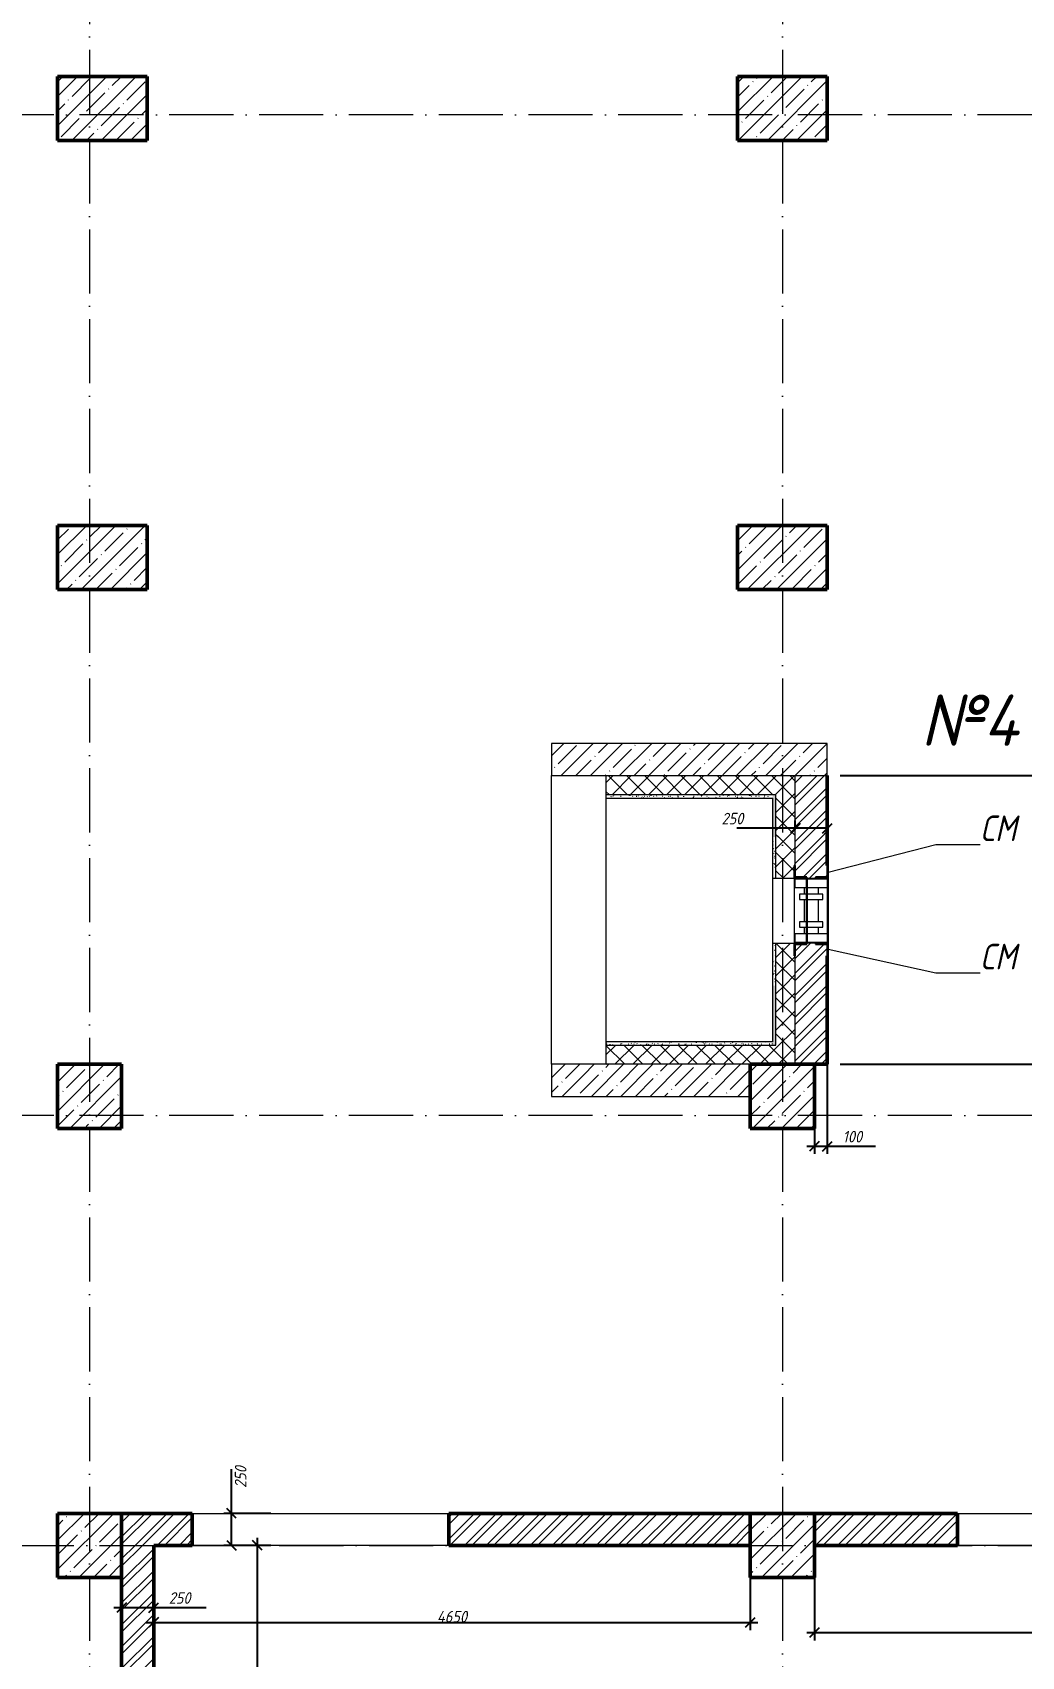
# Model space of a CAD drawing. Header units: millimetres. Extents: x -12989 to 629078, y -109036 to 555275.
# Drawn here: x 590944 to 598653, y 479193 to 491851 of the extents above; entities that cross this region are included whole.
import ezdxf

# ---------------------------------------------------------------- set-up
doc = ezdxf.new("R2010")
doc.units = ezdxf.units.MM
doc.linetypes.add('50_200_ШТРИХ_1Т_ш5_п1_п1_', pattern=[700, 500, -100, 0, -100])
for name, color, linetype, lineweight in [('A-____-____-DIMS', 7, 'Continuous', 9), ('A-GENM-____-IDEN', 7, 'Continuous', 9), ('A-GENM-____-MCUT', 7, 'Continuous', 25), ('A-GENM-____-OTLN', 7, 'Continuous', 9), ('A-GENM-____-OTLN-1', 7, 'Continuous', 25), ('A-WALL-____-MCUT-1', 7, 'Continuous', 9), ('A-WALL-____-MCUT-2', 7, 'Continuous', 50), ('A-WALL-____-MCUT-3', 7, 'Continuous', 9), ('A-WALL-____-OTLN', 7, 'Continuous', 9), ('A-WALL-____-PATT-1', 7, 'Continuous', 9), ('A-WALL-FNSH-MCUT-1', 7, 'Continuous', 9), ('G-____-____-TEXT', 7, 'Continuous', 9), ('S-BEAM-____-OTLN', 7, 'Continuous', 9), ('S-COLS-____-MCUT', 7, 'Continuous', 50), ('S-COLS-____-OTLN', 7, 'Continuous', 9), ('S-GRID-____-OTLN-1', 7, '50_200_ШТРИХ_1Т_ш5_п1_п1_', 9)]:
    doc.layers.add(name, color=color, linetype=linetype, lineweight=lineweight)
for name, color, linetype, lineweight, true_color in [('A-WALL-____-OTLN-1', 7, 'Continuous', 9, 0x800000), ('A-WALL-____-PATT-2', 7, 'Continuous', 9, 0x787878), ('A-WALL-____-PATT-3', 9, 'Continuous', 9, 0x808080)]:
    doc.layers.add(name, color=color, linetype=linetype, lineweight=lineweight, true_color=true_color)
doc.styles.add('ISOCPEUR_I', font='isocpeui.ttf', dxfattribs={"width": 0.9, "height": 2.5})
doc.styles.add('ISOCPEUR_I_2', font='isocpeui.ttf', dxfattribs={"width": 0.85, "height": 2.3})
doc.styles.add('ISOCPEUR_I_7', font='isocpeui.ttf', dxfattribs={"width": 0.9, "height": 90})
doc.styles.add('СПДС', font='isocpeur.ttf', dxfattribs={"width": 0.9})
doc.dimstyles.new('ISO-1_8_0_9К_СРЕДНИЙ_Кладочные', dxfattribs={"dimscale": 304.8, "dimtxt": 89.638306, "dimasz": 0.246063, "dimexe": 0.19685, "dimexo": 0, "dimgap": 0, "dimtad": 1, "dimdec": 3, "dimrnd": 0.001, "dimdsep": 46, "dimtxsty": 'ISOCPEUR_I_7', "dimblk1": 'OBLIQUE', "dimblk2": 'OBLIQUE', "dimsah": 1, "dimcen": 0.09, "dimdle": 0.19685, "dimazin": 0, "dimtfac": 1, "dimtdec": 4, "dimtix": 1, "dimtmove": 2, "dimatfit": 3, "dimfxl": 1, "dimtvp": 1, "dimtolj": 1, "dimtzin": 0, "dimarcsym": 2})
doc.dimstyles.new('ISO-1_8_0_9К_СРЕДНИЙ_Кладочные_1', dxfattribs={"dimscale": 304.8, "dimtxt": 89.638306, "dimasz": 0.246063, "dimexe": 0.19685, "dimexo": 0, "dimgap": 0, "dimtad": 1, "dimdec": 3, "dimrnd": 0.001, "dimdsep": 46, "dimtxsty": 'ISOCPEUR_I_7', "dimblk1": 'OBLIQUE', "dimblk2": 'OBLIQUE', "dimsah": 1, "dimcen": 0.09, "dimdle": 0.19685, "dimazin": 0, "dimtfac": 1, "dimtdec": 4, "dimtix": 1, "dimtmove": 0, "dimatfit": 3, "dimfxl": 1, "dimtvp": 1, "dimtolj": 1, "dimtzin": 0, "dimarcsym": 2})
doc.dimstyles.new('Размера А3', dxfattribs={"dimtxt": 200, "dimasz": 100, "dimexe": 70, "dimexo": 100, "dimgap": 20, "dimtad": 1, "dimdec": 0, "dimrnd": 10, "dimzin": 0, "dimdsep": 46, "dimtxsty": 'СПДС', "dimblk": 'ARROWHEAD_6', "dimcen": 1, "dimclrd": 256, "dimclre": 256, "dimclrt": 256, "dimazin": 0, "dimtfac": 1, "dimtdec": 0, "dimtmove": 2, "dimatfit": 3, "dimfxl": 1, "dimtolj": 1, "dimtzin": 0, "dimarcsym": 0})
pattern_1 = [(45, (513638.8, 428127.92), (-114.04925, 114.04925), []), (45, (513752.85, 428127.92), (-114.04925, 114.04925), [201.612, -40.322, 3.353, -36.97])]
pattern_2 = [(45, (513638.8, 428127.92), (-70.71068, 70.71068), []), (135, (513638.8, 428127.92), (-70.71068, -70.71068), [])]
pattern_3 = [(45, (513638.8, 428127.92), (-85.53659, 85.53659), []), (45, (513695.83, 428127.92), (-85.53659, 85.53659), [])]
pattern_4 = [(0, (513638.804, 428127.917), (81.28, 20.32), [3.353, -57.607, 3.353, -57.607, -325.12]), (0, (513638.804, 428127.917), (81.28, 20.32), [-121.92, 3.353, -118.567, 3.353, -57.607, -142.24]), (0, (513638.804, 428127.917), (81.28, 20.32), [-304.8, 3.353, -37.287, 3.353, -98.247]), (120, (513669.284, 428138.077), (-58.2376362, 60.230545), [3.353, -57.607, 3.353, -57.607, -325.12]), (120, (513669.284, 428138.077), (-58.2376362, 60.230545), [-121.92, 3.353, -118.567, 3.353, -57.607, -142.24]), (120, (513669.284, 428138.077), (-58.2376362, 60.230545), [-304.8, 3.353, -37.287, 3.353, -98.247]), (240, (513679.444, 428178.717), (-23.0423638, -80.550545), [3.353, -57.607, 3.353, -57.607, -325.12]), (240, (513679.444, 428178.717), (-23.0423638, -80.550545), [-121.92, 3.353, -118.567, 3.353, -57.607, -142.24]), (240, (513679.444, 428178.717), (-23.0423638, -80.550545), [-304.8, 3.353, -37.287, 3.353, -98.247])]

# ---------------------------------------------------------------- blocks, each defined once
blk = doc.blocks.new('BSC_Колонна _Прямоугольная - 500х500-V29-АР1_Кладочный план подвала в осях 1-64_Ю-ЯЯ')
at = {"layer": 'S-COLS-____-OTLN'}
h = blk.add_hatch(dxfattribs=at)
h.set_pattern_fill('FP_36', color=256, style=0, pattern_type=2)
h.set_pattern_definition([(45, (-83150, -51931.04), (-114.04925, 114.04925), []), (45, (-83035.95, -51931.04), (-114.04925, 114.04925), [201.613, -40.323, 3.353, -36.97])])
h.paths.add_polyline_path([(-250, -250), (250, -250), (250, 250), (-250, 250)], flags=0)
at = {"layer": 'S-COLS-____-MCUT'}
for p, q in [((250, 250), (-250, 250)), ((-250, 250), (-250, -250)), ((250, -250), (250, 250)), ((-250, -250), (250, -250))]:
    blk.add_line(p, q, dxfattribs=at)
blk = doc.blocks.new('BSC_Колонна _Прямоугольная - 500х500-V30-АР1_Кладочный план подвала в осях 1-64_Ю-ЯЯ')
at = {"layer": 'S-COLS-____-OTLN'}
h = blk.add_hatch(dxfattribs=at)
h.set_pattern_fill('FP_37', color=256, style=0, pattern_type=2)
h.set_pattern_definition([(45, (-83150, -55431.04), (-114.04925, 114.04925), []), (45, (-83035.95, -55431.04), (-114.04925, 114.04925), [201.613, -40.323, 3.353, -36.97])])
h.paths.add_polyline_path([(-93, -250), (250, -250), (250, 250), (-250, 250), (-250, -250)], flags=0)
at = {"layer": 'S-COLS-____-MCUT'}
for p, q in [((250, 250), (-250, 250)), ((-250, 250), (-250, -250)), ((250, -250), (250, 250)), ((-250, -250), (250, -250))]:
    blk.add_line(p, q, dxfattribs=at)
blk = doc.blocks.new('BSC_Колонна _Прямоугольная - 500х500-V34-АР1_Кладочный план подвала в осях 1-64_Ю-ЯЯ')
at = {"layer": 'S-COLS-____-OTLN'}
h = blk.add_hatch(dxfattribs=at)
h.set_pattern_fill('FP_41', color=256, style=0, pattern_type=2)
h.set_pattern_definition([(45, (-77750, -55431.04), (-114.04925, 114.04925), []), (45, (-77635.95, -55431.04), (-114.04925, 114.04925), [201.613, -40.323, 3.353, -36.97])])
h.paths.add_polyline_path([(-250, -250), (250, -250), (250, 250), (-250, 250)], flags=0)
at = {"layer": 'S-COLS-____-MCUT'}
for p, q in [((250, 250), (-250, 250)), ((-250, 250), (-250, -250)), ((250, -250), (250, 250)), ((-250, -250), (250, -250))]:
    blk.add_line(p, q, dxfattribs=at)
blk = doc.blocks.new('BSC_Колонна _Прямоугольная - 500х500-25978818-АР1_Кладочный план подвала в осях 1-64_Ю-ЯЯ')
at = {"layer": 'S-COLS-____-OTLN'}
h = blk.add_hatch(dxfattribs=at)
h.set_pattern_fill('FP_58', color=256, style=0, pattern_type=2)
h.set_pattern_definition([(45, (-77750, -51931.04), (-114.04925, 114.04925), []), (45, (-77635.95, -51931.04), (-114.04925, 114.04925), [201.613, -40.323, 3.353, -36.97])])
h.paths.add_polyline_path([(-250, -250), (250, -250), (250, 250), (-250, 250)], flags=0)
at = {"layer": 'S-COLS-____-MCUT'}
for p, q in [((250, 250), (-250, 250)), ((-250, 250), (-250, -250)), ((250, -250), (250, 250)), ((-250, -250), (250, -250))]:
    blk.add_line(p, q, dxfattribs=at)
blk = doc.blocks.new('BSC_Колонна _Прямоугольная - 500х700-V116-АР1_Кладочный план подвала в осях 1-64_Ю-ЯЯ')
at = {"layer": 'S-COLS-____-OTLN'}
h = blk.add_hatch(dxfattribs=at)
h.set_pattern_fill('FP_132', color=256, style=0, pattern_type=2)
h.set_pattern_definition([(315, (-63131.04, 77850), (114.04925, 114.04925), []), (315, (-63131.04, 77735.95), (114.04925, 114.04925), [201.613, -40.323, 3.353, -36.97])])
h.paths.add_polyline_path([(-250, 350), (-250, -350), (250, -350), (250, 350)], flags=0)
at = {"layer": 'S-COLS-____-MCUT'}
for p, q in [((250, 350), (-250, 350)), ((-250, 350), (-250, -350)), ((250, -350), (250, 350)), ((-250, -350), (250, -350))]:
    blk.add_line(p, q, dxfattribs=at)
blk = doc.blocks.new('BSC_Колонна _Прямоугольная - 500х700-V117-АР1_Кладочный план подвала в осях 1-64_Ю-ЯЯ')
at = {"layer": 'S-COLS-____-OTLN'}
h = blk.add_hatch(dxfattribs=at)
h.set_pattern_fill('FP_133', color=256, style=0, pattern_type=2)
h.set_pattern_definition([(315, (-63131.04, 83150), (114.04925, 114.04925), []), (315, (-63131.04, 83035.95), (114.04925, 114.04925), [201.613, -40.323, 3.353, -36.97])])
h.paths.add_polyline_path([(-250, -350), (250, -350), (250, 350), (-250, 350)], flags=0)
at = {"layer": 'S-COLS-____-MCUT'}
for p, q in [((250, 350), (-250, 350)), ((-250, 350), (-250, -350)), ((250, -350), (250, 350)), ((-250, -350), (250, -350))]:
    blk.add_line(p, q, dxfattribs=at)
blk = doc.blocks.new('BSC_Колонна _Прямоугольная - 500х700-V136-АР1_Кладочный план подвала в осях 1-64_Ю-ЯЯ')
at = {"layer": 'S-COLS-____-OTLN'}
h = blk.add_hatch(dxfattribs=at)
h.set_pattern_fill('FP_153', color=256, style=0, pattern_type=2)
h.set_pattern_definition([(315, (-59631.04, 77850), (114.04925, 114.04925), []), (315, (-59631.04, 77735.95), (114.04925, 114.04925), [201.613, -40.323, 3.353, -36.97])])
h.paths.add_polyline_path([(-250, 350), (-250, -350), (250, -350), (250, 350)], flags=0)
at = {"layer": 'S-COLS-____-MCUT'}
for p, q in [((250, 350), (-250, 350)), ((-250, 350), (-250, -350)), ((250, -350), (250, 350)), ((-250, -350), (250, -350))]:
    blk.add_line(p, q, dxfattribs=at)
blk = doc.blocks.new('BSC_Колонна _Прямоугольная - 500х700-V137-АР1_Кладочный план подвала в осях 1-64_Ю-ЯЯ')
at = {"layer": 'S-COLS-____-OTLN'}
h = blk.add_hatch(dxfattribs=at)
h.set_pattern_fill('FP_154', color=256, style=0, pattern_type=2)
h.set_pattern_definition([(315, (-59631.04, 83150), (114.04925, 114.04925), []), (315, (-59631.04, 83035.95), (114.04925, 114.04925), [201.613, -40.323, 3.353, -36.97])])
h.paths.add_polyline_path([(-250, -350), (250, -350), (250, 350), (-250, 350)], flags=0)
at = {"layer": 'S-COLS-____-MCUT'}
for p, q in [((250, 350), (-250, 350)), ((-250, 350), (-250, -350)), ((250, -350), (250, 350)), ((-250, -350), (250, -350))]:
    blk.add_line(p, q, dxfattribs=at)
blk = doc.blocks.new('154_Стойка_СКБ_Уголок - СМ-1555_250-37025294-АР1_Кладочный план подвала в осях 1-64_Ю-ЯЯ')
at = {"layer": 'A-GENM-____-MCUT'}
for p, q in [((125, 183), (125, 83)), ((225, 183), (125, 183)), ((133, 83), (133, 175)), ((133, 175), (225, 175)), ((225, 175), (225, 183)), ((125, 83), (133, 83)), ((133, 17), (125, 17)), ((125, 17), (125, -83)), ((133, -75), (133, 17)), ((125, -83), (225, -83)), ((225, -75), (133, -75)), ((225, -83), (225, -75))]:
    blk.add_line(p, q, dxfattribs=at)
blk = doc.blocks.new('Стойка_Влож_Полоса боковая - Полоса-28213942-АР1_Кладочный план подвала в осях 1-64_Ю-ЯЯ')
at = {"layer": 'A-GENM-____-OTLN'}
for p, q in [((-5, 60), (0, 60)), ((-5, -60), (-5, 60)), ((0, 33), (0, -33)), ((0, -60), (-5, -60))]:
    blk.add_line(p, q, dxfattribs=at)
blk = doc.blocks.new('ПР_Уголок - ПР_Уголок-37037587-АР1_Кладочный план подвала в осях 1-64_Ю-ЯЯ')
at = {"layer": 'S-BEAM-____-OTLN'}
for p, q in [((83244, 56626), (83244, 57131)), ((83319, 57056), (83319, 57006)), ((83319, 56966), (83319, 56791)), ((83319, 56751), (83319, 56701))]:
    blk.add_line(p, q, dxfattribs=at)
blk = doc.blocks.new('ПР_Уголок - ПР_Уголок-37037741-АР1_Кладочный план подвала в осях 1-64_Ю-ЯЯ')
at = {"layer": 'S-BEAM-____-OTLN'}
for p, q in [((83506, 57131), (83506, 56626)), ((83431, 57006), (83431, 57056)), ((83431, 56791), (83431, 56966)), ((83431, 56701), (83431, 56751))]:
    blk.add_line(p, q, dxfattribs=at)
blk = doc.blocks.new('ПР_Уголок - ПР_Уголок-37038198-АР1_Кладочный план подвала в осях 1-64_Ю-ЯЯ')
at = {"layer": 'S-BEAM-____-OTLN'}
for p, q in [((0, -6), (0, 0)), ((250, 0), (250, -6)), ((0, -75), (0, -6)), ((250, -6), (0, -6)), ((250, -75), (0, -75)), ((250, -6), (250, -75))]:
    blk.add_line(p, q, dxfattribs=at)
blk = doc.blocks.new('ПР_Уголок - ПР_Уголок-37038295-АР1_Кладочный план подвала в осях 1-64_Ю-ЯЯ')
at = {"layer": 'S-BEAM-____-OTLN'}
for p, q in [((0, 6), (0, 75)), ((0, 75), (250, 75)), ((0, 0), (0, 6)), ((0, 6), (250, 6)), ((250, 75), (250, 6)), ((250, 6), (250, 0))]:
    blk.add_line(p, q, dxfattribs=at)
blk = doc.blocks.new('ПР_Пластина - ПР_Пластина-27605713-АР1_Кладочный план подвала в осях 1-64_Ю-ЯЯ')
at = {"layer": 'S-BEAM-____-OTLN'}
for p, q in [((40, 180), (0, 180)), ((0, 180), (0, 0)), ((40, 0), (40, 180)), ((0, 0), (40, 0))]:
    blk.add_line(p, q, dxfattribs=at)
blk = doc.blocks.new('_Oblique')
at = {"color": 0, "linetype": 'ByBlock', "lineweight": -2}
blk.add_line((-0.5, -0.5), (0.5, 0.5), dxfattribs=at)
blk = doc.blocks.new('*D6708')
at = {"layer": 'A-____-____-DIMS', "color": 0, "lineweight": -2, "transparency": 16777216}
for p, q in [((596889, 485640), (596889, 485709)), ((597139, 485640), (597139, 485709)), ((596889, 485649), (596434, 485649)), ((597139, 485649), (596829, 485649))]:
    blk.add_line(p, q, dxfattribs=at)
at = {"layer": 'Defpoints', "color": 0, "transparency": 16777216}
for p in [(596889, 485640), (597139, 485649), (597139, 485640)]:
    blk.add_point(p, dxfattribs=at)
at = {"layer": 'A-____-____-DIMS', "color": 0, "lineweight": -2, "transparency": 16777216, "xscale": 75, "yscale": 75, "zscale": 75, "rotation": 180}
blk.add_blockref('_Oblique', (596889, 485649), dxfattribs=at)
at = {"layer": 'A-____-____-DIMS', "color": 0, "lineweight": -2, "transparency": 16777216, "xscale": 75, "yscale": 75, "zscale": 75}
blk.add_blockref('_Oblique', (597139, 485649), dxfattribs=at)
at = {"layer": 'A-____-____-DIMS', "color": 0, "transparency": 16777216, "insert": (596315, 485769), "char_height": 90, "width": 409.58, "attachment_point": 1, "line_spacing_factor": 1.149209, "style": 'ISOCPEUR_I_7'}
blk.add_mtext('\\A1;250', dxfattribs=at)
blk = doc.blocks.new('*D6721')
at = {"layer": 'A-____-____-DIMS', "color": 0, "lineweight": -2, "transparency": 16777216}
for p, q in [((592495, 480309), (592495, 480652)), ((592802, 480309), (592435, 480309)), ((592495, 480059), (592495, 480369)), ((592802, 480059), (592435, 480059))]:
    blk.add_line(p, q, dxfattribs=at)
at = {"layer": 'Defpoints', "color": 0, "transparency": 16777216}
for p in [(592802, 480309), (592495, 480059), (592802, 480059)]:
    blk.add_point(p, dxfattribs=at)
at = {"layer": 'A-____-____-DIMS', "color": 0, "lineweight": -2, "transparency": 16777216, "xscale": 75, "yscale": 75, "zscale": 75}
for p, rotation in [((592495, 480309), 90), ((592495, 480059), 270)]:
    blk.add_blockref('_Oblique', p, dxfattribs=dict(at, rotation=rotation))
at = {"layer": 'A-____-____-DIMS', "color": 0, "transparency": 16777216, "insert": (592521, 480507), "char_height": 90, "width": 409.58, "attachment_point": 1, "rotation": 90, "line_spacing_factor": 1.149209, "style": 'ISOCPEUR_I_7'}
blk.add_mtext('\\A1;250', dxfattribs=at)
blk = doc.blocks.new('*D6722')
at = {"layer": 'A-____-____-DIMS', "color": 0, "lineweight": -2, "transparency": 16777216}
for p, q in [((592696, 480119), (592696, 474499)), ((592802, 480059), (592636, 480059)), ((591639, 474559), (592756, 474559))]:
    blk.add_line(p, q, dxfattribs=at)
at = {"layer": 'Defpoints', "color": 0, "transparency": 16777216}
for p in [(592802, 480059), (591639, 474559), (592696, 474559)]:
    blk.add_point(p, dxfattribs=at)
at = {"layer": 'A-____-____-DIMS', "color": 0, "lineweight": -2, "transparency": 16777216, "xscale": 75, "yscale": 75, "zscale": 75}
for p, rotation in [((592696, 480059), 90), ((592696, 474559), 270)]:
    blk.add_blockref('_Oblique', p, dxfattribs=dict(at, rotation=rotation))
at = {"layer": 'A-____-____-DIMS', "color": 0, "transparency": 16777216, "insert": (592651, 477309), "char_height": 90, "width": 546.1, "attachment_point": 5, "rotation": 90, "style": 'ISOCPEUR_I_7'}
blk.add_mtext('\\A1;5500', dxfattribs=at)
blk = doc.blocks.new('*D6725')
at = {"layer": 'A-____-____-DIMS', "color": 0, "lineweight": -2, "transparency": 16777216}
for p, q in [((591639, 479809), (591639, 479514)), ((591889, 479565), (591889, 479634)), ((591579, 479574), (591889, 479574)), ((591889, 479574), (592297, 479574))]:
    blk.add_line(p, q, dxfattribs=at)
at = {"layer": 'Defpoints', "color": 0, "transparency": 16777216}
for p in [(591639, 479809), (591889, 479574), (591889, 479565)]:
    blk.add_point(p, dxfattribs=at)
at = {"layer": 'A-____-____-DIMS', "color": 0, "lineweight": -2, "transparency": 16777216, "xscale": 75, "yscale": 75, "zscale": 75, "rotation": 180}
blk.add_blockref('_Oblique', (591639, 479574), dxfattribs=at)
at = {"layer": 'A-____-____-DIMS', "color": 0, "lineweight": -2, "transparency": 16777216, "xscale": 75, "yscale": 75, "zscale": 75}
blk.add_blockref('_Oblique', (591889, 479574), dxfattribs=at)
at = {"layer": 'A-____-____-DIMS', "color": 0, "transparency": 16777216, "insert": (592006, 479694), "char_height": 90, "width": 409.58, "attachment_point": 1, "line_spacing_factor": 1.149209, "style": 'ISOCPEUR_I_7'}
blk.add_mtext('\\A1;250', dxfattribs=at)
blk = doc.blocks.new('*D6726')
at = {"layer": 'A-____-____-DIMS', "color": 0, "lineweight": -2, "transparency": 16777216}
for p, q in [((596539, 480059), (596539, 479399)), ((591889, 479565), (591889, 479399)), ((591829, 479459), (596599, 479459))]:
    blk.add_line(p, q, dxfattribs=at)
at = {"layer": 'Defpoints', "color": 0, "transparency": 16777216}
for p in [(596539, 480059), (591889, 479565), (596539, 479459)]:
    blk.add_point(p, dxfattribs=at)
at = {"layer": 'A-____-____-DIMS', "color": 0, "lineweight": -2, "transparency": 16777216, "xscale": 75, "yscale": 75, "zscale": 75, "rotation": 180}
blk.add_blockref('_Oblique', (591889, 479459), dxfattribs=at)
at = {"layer": 'A-____-____-DIMS', "color": 0, "lineweight": -2, "transparency": 16777216, "xscale": 75, "yscale": 75, "zscale": 75}
blk.add_blockref('_Oblique', (596539, 479459), dxfattribs=at)
at = {"layer": 'A-____-____-DIMS', "color": 0, "transparency": 16777216, "insert": (594214, 479504), "char_height": 90, "width": 562.65, "attachment_point": 5, "style": 'ISOCPEUR_I_7'}
blk.add_mtext('\\A1;4650', dxfattribs=at)
blk = doc.blocks.new('*D6727')
at = {"layer": 'A-____-____-DIMS', "color": 0, "lineweight": -2, "transparency": 16777216}
for p, q in [((597039, 480059), (597039, 479319)), ((600679, 480051), (600679, 479319)), ((596979, 479379), (600739, 479379))]:
    blk.add_line(p, q, dxfattribs=at)
at = {"layer": 'Defpoints', "color": 0, "transparency": 16777216}
for p in [(597039, 480059), (600679, 480051), (600679, 479379)]:
    blk.add_point(p, dxfattribs=at)
at = {"layer": 'A-____-____-DIMS', "color": 0, "lineweight": -2, "transparency": 16777216, "xscale": 75, "yscale": 75, "zscale": 75, "rotation": 180}
blk.add_blockref('_Oblique', (597039, 479379), dxfattribs=at)
at = {"layer": 'A-____-____-DIMS', "color": 0, "lineweight": -2, "transparency": 16777216, "xscale": 75, "yscale": 75, "zscale": 75}
blk.add_blockref('_Oblique', (600679, 479379), dxfattribs=at)
at = {"layer": 'A-____-____-DIMS', "color": 0, "transparency": 16777216, "insert": (598859, 479424), "char_height": 90, "width": 562.65, "attachment_point": 5, "style": 'ISOCPEUR_I_7'}
blk.add_mtext('\\A1;3640', dxfattribs=at)
blk = doc.blocks.new('*D6514')
at = {"layer": 'A-____-____-DIMS', "color": 0, "lineweight": -2, "transparency": 16777216}
for p, q in [((597139, 483809), (597139, 483110)), ((597039, 483309), (597039, 483110)), ((596979, 483170), (597139, 483170)), ((597139, 483170), (597514, 483170))]:
    blk.add_line(p, q, dxfattribs=at)
at = {"layer": 'Defpoints', "color": 0, "transparency": 16777216}
for p in [(597139, 483809), (597039, 483309), (597139, 483170)]:
    blk.add_point(p, dxfattribs=at)
at = {"layer": 'A-____-____-DIMS', "color": 0, "lineweight": -2, "transparency": 16777216, "xscale": 75, "yscale": 75, "zscale": 75, "rotation": 180}
blk.add_blockref('_Oblique', (597039, 483170), dxfattribs=at)
at = {"layer": 'A-____-____-DIMS', "color": 0, "lineweight": -2, "transparency": 16777216, "xscale": 75, "yscale": 75, "zscale": 75}
blk.add_blockref('_Oblique', (597139, 483170), dxfattribs=at)
at = {"layer": 'A-____-____-DIMS', "color": 0, "transparency": 16777216, "insert": (597259, 483290), "char_height": 90, "width": 368.21, "attachment_point": 1, "line_spacing_factor": 1.149209, "style": 'ISOCPEUR_I_7'}
blk.add_mtext('\\A1;100', dxfattribs=at)
blk = doc.blocks.new('ARROWHEAD_6')
at = {"color": 0, "linetype": 'Continuous'}
for p, q in [((0, 0), (-1, 0)), ((-0.5, -0.5), (0.5, 0.5))]:
    blk.add_line(p, q, dxfattribs=at)
blk = doc.blocks.new('*D6735')
at = {"lineweight": -2, "transparency": 16777216}
for p, q in [((597239, 486059), (599630, 486059)), ((599560, 483909), (599560, 485959)), ((597239, 483809), (599630, 483809))]:
    blk.add_line(p, q, dxfattribs=at)
at = {"layer": 'Defpoints', "color": 0, "transparency": 16777216}
for p in [(597139, 486059), (599560, 486059), (597139, 483809)]:
    blk.add_point(p, dxfattribs=at)
at = {"lineweight": -2, "transparency": 16777216, "xscale": 100, "yscale": 100, "zscale": 100}
for p, rotation in [((599560, 486059), 90), ((599560, 483809), 270)]:
    blk.add_blockref('ARROWHEAD_6', p, dxfattribs=dict(at, rotation=rotation))
at = {"lineweight": 25, "transparency": 16777216, "insert": (599440, 484934), "char_height": 200, "attachment_point": 5, "rotation": 90, "style": 'СПДС'}
blk.add_mtext('\\A1;2250', dxfattribs=at)

msp = doc.modelspace()

# ---------------------------------------------------------------- hatches: boundary and pattern name
at = {"layer": 'A-WALL-____-PATT-1'}
h = msp.add_hatch(dxfattribs=at)
h.set_pattern_fill('FP_1', color=256, style=0, pattern_type=2)
h.set_pattern_definition(pattern_1)
h.paths.add_polyline_path([(594988.8036, 486058.9591), (597138.8036, 486058.9591), (597138.8036, 486308.9591), (594988.8036, 486308.9591)], flags=0)
h = msp.add_hatch(dxfattribs=at)
h.set_pattern_fill('FP_202', color=256, style=0, pattern_type=2)
h.set_pattern_definition(pattern_2)
h.paths.add_polyline_path([(596738.8036, 485908.9591), (596738.8036, 486058.9591), (595413.8036, 486058.9591), (595413.8036, 485908.9591), (596713.8036, 485908.9591)], flags=0)
h = msp.add_hatch(dxfattribs=at)
h.set_pattern_fill('FP_202', color=256, style=0, pattern_type=2)
h.set_pattern_definition(pattern_2)
h.paths.add_polyline_path([(596888.8036, 483808.9591), (596888.8036, 484421.6351), (596738.8036, 484421.6351), (596738.8036, 483808.9591)], flags=0)
h.paths.add_polyline_path([(596888.8036, 485581.6351), (596888.8036, 486058.9591), (596738.8036, 486058.9591), (596738.8036, 485581.6351)], flags=0)
h = msp.add_hatch(dxfattribs=at)
h.set_pattern_fill('FP_202', color=256, style=0, pattern_type=2)
h.set_pattern_definition(pattern_2)
h.paths.add_polyline_path([(596738.8036, 484421.6351), (596888.8036, 484421.6351), (596888.8036, 484653.9591), (596880.8036, 484653.9591), (596880.8036, 484753.9591), (596738.8036, 484753.9591), (596738.8036, 484544.904)], flags=0)
h.paths.add_polyline_path([(596738.8036, 485258.9591), (596880.8036, 485258.9591), (596880.8036, 485358.9591), (596888.8036, 485358.9591), (596888.8036, 485581.6351), (596738.8036, 485581.6351), (596738.8036, 485352.1477)], flags=0)
h = msp.add_hatch(dxfattribs=at)
h.set_pattern_fill('FP_202', color=256, style=0, pattern_type=2)
h.set_pattern_definition(pattern_2)
h.paths.add_polyline_path([(596738.8036, 483808.9591), (596738.8036, 483958.9591), (595413.8036, 483958.9591), (595413.8036, 483808.9591), (596713.8036, 483808.9591)], flags=0)
h = msp.add_hatch(dxfattribs=at)
h.set_pattern_fill('FP_1', color=256, style=0, pattern_type=2)
h.set_pattern_definition(pattern_1)
h.paths.add_polyline_path([(594988.8036, 483558.9591), (595238.8036, 483558.9591), (595238.8036, 483808.9591), (594988.8036, 483808.9591)], flags=0)
h = msp.add_hatch(dxfattribs=at)
h.set_pattern_fill('FP_1', color=256, style=0, pattern_type=2)
h.set_pattern_definition(pattern_1)
h.paths.add_polyline_path([(596538.8036, 483558.9591), (596538.8036, 483808.9591), (595238.8036, 483808.9591), (595238.8036, 483558.9591)], flags=0)
at = {"layer": 'A-WALL-____-PATT-2'}
h = msp.add_hatch(dxfattribs=at)
h.set_pattern_fill('FP_53', color=256, style=0, pattern_type=2)
h.set_pattern_definition(pattern_3)
h.paths.add_polyline_path([(597038.8036, 483808.9591), (597138.8036, 483808.9591), (597138.8036, 484421.6351), (596888.8036, 484421.6351), (596888.8036, 483808.9591)], flags=0)
h.paths.add_polyline_path([(597138.8036, 485581.6351), (597138.8036, 486058.9591), (596888.8036, 486058.9591), (596888.8036, 485581.6351)], flags=0)
h = msp.add_hatch(dxfattribs=at)
h.set_pattern_fill('FP_61', color=256, style=0, pattern_type=2)
h.set_pattern_definition([(45, (513638.8, 428127.92), (-85.5373, 85.5373), []), (45, (513695.83, 428127.92), (-85.5373, 85.5373), [])])
h.paths.add_polyline_path([(597138.8036, 484421.6351), (597138.8036, 484745.9591), (597046.8036, 484745.9591), (597046.8036, 484753.9591), (596980.8036, 484753.9591), (596980.8036, 484745.9591), (596888.8036, 484745.9591), (596888.8036, 484421.6351)], flags=0)
h.paths.add_polyline_path([(597046.8036, 485258.9591), (597046.8036, 485266.9591), (597138.8036, 485266.9591), (597138.8036, 485581.6351), (596888.8036, 485581.6351), (596888.8036, 485266.9591), (596980.8036, 485266.9591), (596980.8036, 485258.9591)], flags=0)
h = msp.add_hatch(dxfattribs=at)
h.set_pattern_fill('FP_53', color=256, style=0, pattern_type=2)
h.set_pattern_definition(pattern_3)
h.paths.add_polyline_path([(596538.8036, 480058.9591), (596538.8036, 480308.9591), (594188.8036, 480308.9591), (594188.8036, 480058.9591)], flags=0)
h.paths.add_polyline_path([(591638.8036, 480058.9591), (592188.8036, 480058.9591), (592188.8036, 480308.9591), (591638.8036, 480308.9591)], flags=0)
h = msp.add_hatch(dxfattribs=at)
h.set_pattern_fill('FP_53', color=256, style=0, pattern_type=2)
h.set_pattern_definition(pattern_3)
h.paths.add_polyline_path([(597038.8036, 480058.9591), (598153.8036, 480058.9591), (598153.8036, 480308.9591), (597038.8036, 480308.9591)], flags=0)
h.paths.add_polyline_path([(602388.8036, 480058.9591), (602388.8036, 480308.9591), (602128.8036, 480308.9591), (602128.8036, 480058.9591)], flags=0)
h.paths.add_polyline_path([(598903.8036, 480058.9591), (600678.8036, 480058.9591), (600678.8036, 480308.9591), (598903.8036, 480308.9591)], flags=0)
h = msp.add_hatch(dxfattribs=at)
h.set_pattern_fill('FP_53', color=256, style=0, pattern_type=2)
h.set_pattern_definition(pattern_3)
h.paths.add_polyline_path([(591888.8036, 471358.9591), (591888.8036, 480058.9591), (591638.8036, 480058.9591), (591638.8036, 471358.9591)], flags=0)
at = {"layer": 'A-WALL-____-PATT-3'}
h = msp.add_hatch(dxfattribs=at)
h.set_pattern_fill('FP_201', color=256, style=0, pattern_type=2)
h.set_pattern_definition(pattern_4)
h.paths.add_polyline_path([(596713.8036, 485883.9591), (596713.8036, 485908.9591), (595413.8036, 485908.9591), (595413.8036, 485883.9591)], flags=0)
h = msp.add_hatch(dxfattribs=at)
h.set_pattern_fill('FP_201', color=256, style=0, pattern_type=2)
h.set_pattern_definition(pattern_4)
h.paths.add_polyline_path([(596738.8036, 483958.9591), (596738.8036, 484421.6351), (596713.8036, 484421.6351), (596713.8036, 483958.9591)], flags=0)
h.paths.add_polyline_path([(596738.8036, 485581.6351), (596738.8036, 485908.9591), (596713.8036, 485908.9591), (596713.8036, 485581.6351)], flags=0)
h = msp.add_hatch(dxfattribs=at)
h.set_pattern_fill('FP_201', color=256, style=0, pattern_type=2)
h.set_pattern_definition(pattern_4)
h.paths.add_polyline_path([(596738.8036, 484421.6351), (596738.8036, 484753.9591), (596713.8036, 484753.9591), (596713.8036, 484421.6351)], flags=0)
h.paths.add_polyline_path([(596738.8036, 485258.9591), (596738.8036, 485581.6351), (596713.8036, 485581.6351), (596713.8036, 485258.9591)], flags=0)
h = msp.add_hatch(dxfattribs=at)
h.set_pattern_fill('FP_201', color=256, style=0, pattern_type=2)
h.set_pattern_definition(pattern_4)
h.paths.add_polyline_path([(596713.8036, 483958.9591), (596713.8036, 483983.9591), (595413.8036, 483983.9591), (595413.8036, 483958.9591), (596695.6584, 483958.9591)], flags=0)

# ---------------------------------------------------------------- linework, layer by layer
at = {"color": 5, "lineweight": 30}
msp.add_lwpolyline([(596980.8036, 484753.9591), (596980.8036, 485262.9591)], dxfattribs=at)
at = {"layer": 'A-GENM-____-IDEN'}
for p, q in [((597146.8036, 485306.4591), (597984.3591, 485521.2711)), ((597984.3591, 485521.2711), (598332.0665, 485521.2711)), ((597146.8036, 484706.4591), (597984.3591, 484521.2711)), ((597984.3591, 484521.2711), (598332.0665, 484521.2711))]:
    msp.add_line(p, q, dxfattribs=at)
at = {"layer": 'A-WALL-____-MCUT-1'}
for p, q in [((597138.8036, 486308.9591), (594988.8036, 486308.9591)), ((594988.8036, 486308.9591), (594988.8036, 486058.9591)), ((597138.8036, 486058.9591), (597138.8036, 486308.9591)), ((594988.8036, 486058.9591), (597138.8036, 486058.9591)), ((596888.8036, 485358.9591), (596888.8036, 486058.9591)), ((596888.8036, 483808.9591), (596888.8036, 484653.9591)), ((595238.8036, 483808.9591), (594988.8036, 483808.9591)), ((594988.8036, 483808.9591), (594988.8036, 483558.9591)), ((596538.8036, 483808.9591), (595238.8036, 483808.9591)), ((594988.8036, 483558.9591), (596538.8036, 483558.9591))]:
    msp.add_line(p, q, dxfattribs=at)
at = {"layer": 'A-WALL-____-MCUT-2'}
for p, q in [((597138.8036, 486058.9591), (597138.8036, 485358.9591)), ((597138.8036, 483808.9591), (597138.8036, 484653.9591)), ((597038.8036, 483808.9591), (597138.8036, 483808.9591)), ((592188.8036, 480308.9591), (591638.8036, 480308.9591)), ((592188.8036, 480058.9591), (592188.8036, 480308.9591)), ((596538.8036, 480308.9591), (594188.8036, 480308.9591)), ((594188.8036, 480308.9591), (594188.8036, 480058.9591)), ((598153.8036, 480308.9591), (597038.8036, 480308.9591)), ((598153.8036, 480058.9591), (598153.8036, 480308.9591)), ((591888.8036, 480058.9591), (592188.8036, 480058.9591)), ((591888.8036, 471358.9591), (591888.8036, 480058.9591)), ((594188.8036, 480058.9591), (596538.8036, 480058.9591)), ((597038.8036, 480058.9591), (598153.8036, 480058.9591)), ((591638.8036, 479808.9591), (591638.8036, 474558.9591))]:
    msp.add_line(p, q, dxfattribs=at)
at = {"layer": 'A-WALL-____-MCUT-3'}
for p, q in [((595413.8036, 486058.9591), (595413.8036, 485908.9591)), ((596738.8036, 485908.9591), (595413.8036, 485908.9591)), ((596738.8036, 485258.9591), (596738.8036, 485908.9591)), ((596738.8036, 485258.9591), (596880.8036, 485258.9591)), ((596738.8036, 484753.9591), (596880.8036, 484753.9591)), ((596738.8036, 483958.9591), (596738.8036, 484753.9591)), ((595413.8036, 483958.9591), (595413.8036, 483808.9591)), ((595413.8036, 483958.9591), (596738.8036, 483958.9591))]:
    msp.add_line(p, q, dxfattribs=at)
at = {"layer": 'A-WALL-____-OTLN'}
for p, q in [((594988.8036, 483808.9591), (594988.8036, 486058.9591)), ((595413.8036, 485883.9591), (595413.8036, 483983.9591)), ((596713.8036, 484753.9591), (596713.8036, 485258.9591))]:
    msp.add_line(p, q, dxfattribs=at)
at = {"layer": 'A-WALL-____-OTLN-1'}
for p, q in [((597138.8036, 485183.9591), (597138.8036, 484828.9591)), ((592188.8036, 480308.9591), (594188.8036, 480308.9591)), ((598153.8036, 480308.9591), (598903.8036, 480308.9591)), ((594188.8036, 480058.9591), (592188.8036, 480058.9591)), ((598903.8036, 480058.9591), (598153.8036, 480058.9591))]:
    msp.add_line(p, q, dxfattribs=at)
at = {"layer": 'A-WALL-FNSH-MCUT-1'}
for p, q in [((595413.8036, 485908.9591), (595413.8036, 485883.9591)), ((595413.8036, 485883.9591), (596713.8036, 485883.9591)), ((596713.8036, 485258.9591), (596713.8036, 485883.9591)), ((596713.8036, 485258.9591), (596738.8036, 485258.9591)), ((596713.8036, 483983.9591), (596713.8036, 484753.9591)), ((596713.8036, 484753.9591), (596738.8036, 484753.9591)), ((596713.8036, 483983.9591), (595413.8036, 483983.9591)), ((595413.8036, 483983.9591), (595413.8036, 483958.9591))]:
    msp.add_line(p, q, dxfattribs=at)
at = {"layer": 'S-GRID-____-OTLN-1'}
for p, q in [((591388.8036, 519020.7686), (591388.8036, 468222.3269)), ((596788.8036, 519020.7686), (596788.8036, 468222.3269)), ((617713.2102, 491208.9591), (508970.0334, 491208.9591)), ((617713.2102, 483408.9591), (508970.0334, 483408.9591)), ((580965.574, 480058.9591), (617713.2102, 480058.9591))]:
    msp.add_line(p, q, dxfattribs=at)

# ---------------------------------------------------------------- block references
at = {"layer": 'A-GENM-____-OTLN'}
for p, rotation in [((597013.8036, 485258.9591), 90.00000000000001), ((597013.8036, 484753.9591), 270)]:
    msp.add_blockref('Стойка_Влож_Полоса боковая - Полоса-28213942-АР1_Кладочный план подвала в осях 1-64_Ю-ЯЯ', p, dxfattribs=dict(at, rotation=rotation))
at = {"layer": 'A-GENM-____-OTLN-1'}
for p, rotation in [((597063.8036, 485133.9591), 90), ((596963.8036, 484878.9591), 270)]:
    msp.add_blockref('154_Стойка_СКБ_Уголок - СМ-1555_250-37025294-АР1_Кладочный план подвала в осях 1-64_Ю-ЯЯ', p, dxfattribs=dict(at, rotation=rotation))
at = {"layer": 'S-BEAM-____-OTLN'}
for name, p in [('ПР_Уголок - ПР_Уголок-37037587-АР1_Кладочный план подвала в осях 1-64_Ю-ЯЯ', (513638.8036, 428127.9172)), ('ПР_Уголок - ПР_Уголок-37038198-АР1_Кладочный план подвала в осях 1-64_Ю-ЯЯ', (596888.8036, 485258.9591)), ('ПР_Уголок - ПР_Уголок-37037741-АР1_Кладочный план подвала в осях 1-64_Ю-ЯЯ', (513638.8036, 428127.9172)), ('ПР_Уголок - ПР_Уголок-37038295-АР1_Кладочный план подвала в осях 1-64_Ю-ЯЯ', (596888.8036, 484753.9591))]:
    msp.add_blockref(name, p, dxfattribs=at)
at = {"layer": 'S-BEAM-____-OTLN', "rotation": 269.9999999999999}
for p in [(596923.8036, 485133.9591), (596923.8036, 484918.9591)]:
    msp.add_blockref('ПР_Пластина - ПР_Пластина-27605713-АР1_Кладочный план подвала в осях 1-64_Ю-ЯЯ', p, dxfattribs=at)
at = {"layer": 'S-COLS-____-OTLN', "rotation": 89.9999999999999}
for name, p in [('BSC_Колонна _Прямоугольная - 500х700-V116-АР1_Кладочный план подвала в осях 1-64_Ю-ЯЯ', (591488.8036, 491258.9591)), ('BSC_Колонна _Прямоугольная - 500х700-V117-АР1_Кладочный план подвала в осях 1-64_Ю-ЯЯ', (596788.8036, 491258.9591)), ('BSC_Колонна _Прямоугольная - 500х700-V136-АР1_Кладочный план подвала в осях 1-64_Ю-ЯЯ', (591488.8036, 487758.9591)), ('BSC_Колонна _Прямоугольная - 500х700-V137-АР1_Кладочный план подвала в осях 1-64_Ю-ЯЯ', (596788.8036, 487758.9591))]:
    msp.add_blockref(name, p, dxfattribs=at)
at = {"layer": 'S-COLS-____-OTLN'}
for name, p in [('BSC_Колонна _Прямоугольная - 500х500-V34-АР1_Кладочный план подвала в осях 1-64_Ю-ЯЯ', (591388.8036, 483558.9591)), ('BSC_Колонна _Прямоугольная - 500х500-V30-АР1_Кладочный план подвала в осях 1-64_Ю-ЯЯ', (596788.8036, 483558.9591)), ('BSC_Колонна _Прямоугольная - 500х500-25978818-АР1_Кладочный план подвала в осях 1-64_Ю-ЯЯ', (591388.8036, 480058.9591)), ('BSC_Колонна _Прямоугольная - 500х500-V29-АР1_Кладочный план подвала в осях 1-64_Ю-ЯЯ', (596788.8036, 480058.9591))]:
    msp.add_blockref(name, p, dxfattribs=at)

# ---------------------------------------------------------------- texts
at = {"layer": 'A-GENM-____-IDEN', "char_height": 200, "width": 367.974562, "attachment_point": 1, "style": 'ISOCPEUR_I_2'}
for insert in [(598332.0665, 485748.3872), (598332.0665, 484748.3872)]:
    msp.add_mtext('СМ', dxfattribs=dict(at, insert=insert))
at = {"layer": 'G-____-____-TEXT', "insert": (597868.9568, 486690.2941), "char_height": 400, "width": 2763.416813, "attachment_point": 1, "style": 'ISOCPEUR_I'}
msp.add_mtext('№4', dxfattribs=at)

# ---------------------------------------------------------------- dimensions: what is measured, and where the dimension line sits
at = {"color": 18, "lineweight": 25, "true_color": 0x000000}
dim = msp.add_linear_dim(base=(599560.3269, 486058.9591), p1=(597138.8036, 483808.9591), p2=(597138.8036, 486058.9591), angle=90, dimstyle='Размера А3', dxfattribs=at)
dim.commit()
dim.dimension.update_dxf_attribs({"geometry": '*D6735', "text_midpoint": (599440.3269, 484933.9591)})
at = {"layer": 'A-____-____-DIMS'}
for base, p1, p2, override, picture, middle in [((597138.8036, 485648.7982), (596888.8036, 485639.7022), (597138.8036, 485639.7022), {"dimtxt": 400, "dimpost": '<>', "dimfxl": 250}, '*D6708', (596519.8724, 485648.7982)), ((597138.8036, 483170.292), (597038.8036, 483308.9591), (597138.8036, 483808.9591), {"dimtxt": 400, "dimpost": '<>', "dimfxl": 509.901951}, '*D6514', (597443.497, 483170.292)), ((591888.8036, 479574.3118), (591638.8036, 479808.9591), (591888.8036, 479565.2158), {"dimtxt": 400, "dimpost": '<>', "dimfxl": 349.15731}, '*D6725', (592211.1723, 479574.3118))]:
    dim = msp.add_linear_dim(base=base, p1=p1, p2=p2, dimstyle='ISO-1_8_0_9К_СРЕДНИЙ_Кладочные_1', override=override, dxfattribs=at)
    dim.commit()
    dim.dimension.update_dxf_attribs({"geometry": picture, "text_midpoint": middle, "dimtype": 160})
dim = msp.add_linear_dim(base=(592495.0734, 480058.9591), p1=(592802.3332, 480308.9591), p2=(592802.3332, 480058.9591), angle=90, dimstyle='ISO-1_8_0_9К_СРЕДНИЙ_Кладочные_1', override={"dimtxt": 400, "dimpost": '<>', "dimfxl": 250}, dxfattribs=at)
dim.commit()
dim.dimension.update_dxf_attribs({"geometry": '*D6721', "text_midpoint": (592581.1052, 480651.9906), "dimtype": 160, "text_rotation": 90})
dim = msp.add_linear_dim(base=(592696.2672, 474558.9591), p1=(592802.3332, 480058.9591), p2=(591638.8036, 474558.9591), angle=90, dimstyle='ISO-1_8_0_9К_СРЕДНИЙ_Кладочные', override={"dimtxt": 400, "dimpost": '<>', "dimfxl": 5621.725829}, dxfattribs=at)
dim.commit()
dim.dimension.update_dxf_attribs({"geometry": '*D6722', "text_midpoint": (592651.2672, 477308.9591)})
for base, p1, p2, override, picture, middle in [((596538.8036, 479459.1498), (591888.8036, 479565.2158), (596538.8036, 480058.9591), {"dimtxt": 400, "dimpost": '<>', "dimfxl": 4676.139702}, '*D6726', (594213.8036, 479504.1498)), ((600678.8036, 479379.1498), (597038.8036, 480058.9591), (600678.8036, 480050.9591), {"dimtxt": 400, "dimpost": '<>', "dimfxl": 3640.008791}, '*D6727', (598858.8036, 479424.1498))]:
    dim = msp.add_linear_dim(base=base, p1=p1, p2=p2, dimstyle='ISO-1_8_0_9К_СРЕДНИЙ_Кладочные', override=override, dxfattribs=at)
    dim.commit()
    dim.dimension.update_dxf_attribs({"geometry": picture, "text_midpoint": middle})

doc.saveas('drawing.dxf')
